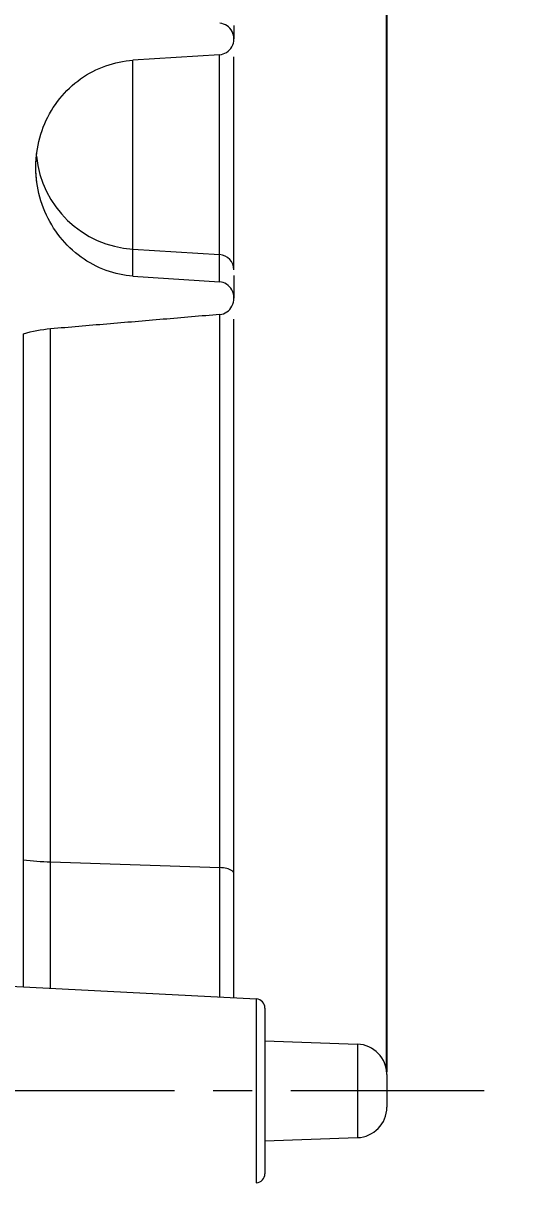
# Model space of a CAD drawing. Header units: millimetres. Extents: x 5536 to 6151, y 463 to 893.
# Drawn here: x 5594.05 to 5610.44, y 662.45 to 700.48 of the extents above; entities that cross this region are included whole.
import ezdxf

# ---------------------------------------------------------------- set-up
doc = ezdxf.new("R2010")
doc.units = ezdxf.units.MM
doc.header["$LTSCALE"] = 0.2
doc.linetypes.add('CENTER', pattern=[50.8, 31.75, -6.35, 6.35, -6.35])
doc.layers.get('0').update_dxf_attribs({"lineweight": 18})
doc.layers.add('poumianxian', color=2, linetype='Continuous', lineweight=18)
doc.layers.add('图层1', color=1, linetype='CENTER', lineweight=18)
doc.styles.add('標準', font='', dxfattribs={"width": 0.667})
doc.styles.get('標準').set_extended_font_data('pmingliu')
doc.dimstyles.new('ISO-25', dxfattribs={"dimtxt": 2.5, "dimasz": 2.5, "dimexe": 1.25, "dimexo": 0.625, "dimtad": 1, "dimdsep": 46, "dimtxsty": 'Standard', "dimblk": '_CAXARROW', "dimcen": 0, "dimdle": 5, "dimclrd": 4, "dimclre": 4, "dimclrt": 3, "dimadec": 0, "dimazin": 0, "dimtfac": 0.707107, "dimtofl": 0, "dimtmove": 2, "dimatfit": 3, "dimfxl": 0, "dimfrac": 2, "dimarcsym": 0})

# ---------------------------------------------------------------- blocks, each defined once
blk = doc.blocks.new('*X5')
at = {"layer": 'poumianxian'}
for points in [[(5584.363, 771.658), (5584.363, 770.158), (5579.863, 770.908)], [(5601.483, 771.658), (5601.483, 770.158), (5605.983, 770.908)]]:
    blk.add_hatch(color=6, dxfattribs=at).paths.add_polyline_path(points, flags=0)
at = {"layer": 'poumianxian', "color": 6, "lineweight": -2}
for p, q in [((5579.863, 751.048), (5579.863, 772.158)), ((5605.983, 666.085), (5605.983, 772.158)), ((5601.483, 770.908), (5584.363, 770.908))]:
    blk.add_line(p, q, dxfattribs=at)
at = {"layer": 'poumianxian', "insert": (5594.728, 774.146), "char_height": 4.5, "width": 49.11955, "attachment_point": 5, "style": '標準'}
blk.add_mtext('\\T1.004;26.12%%P0.1', dxfattribs=at)
blk = doc.blocks.new('_CAXARROW')
blk.add_hatch(color=0).paths.add_polyline_path([(0, 0), (-1, 0.125), (-1, -0.125)], flags=0)

msp = doc.modelspace()

# ---------------------------------------------------------------- linework, layer by layer
for p, q in [((5600.963, 700.403), (5600.963, 699.961)), ((5600.489, 699.443), (5597.651, 699.261)), ((5600.489, 699.443), (5597.651, 699.261)), ((5600.492, 691.996), (5600.489, 699.443)), ((5597.651, 692.185), (5597.651, 699.261)), ((5600.963, 692.413), (5600.963, 699.37)), ((5597.651, 693.067), (5600.492, 692.89)), ((5597.651, 692.185), (5600.492, 691.996)), ((5597.651, 692.185), (5600.492, 691.996)), ((5600.963, 692.202), (5600.963, 691.461)), ((5600.501, 668.538), (5600.501, 690.924)), ((5600.963, 668.514), (5600.963, 690.769)), ((5594.047, 690.284), (5594.047, 668.876)), ((5594.949, 668.829), (5594.949, 690.452)), ((5594.949, 672.97), (5600.501, 672.785)), ((5588.677, 669.158), (5601.698, 668.475)), ((5601.698, 668.475), (5601.698, 662.446)), ((5601.983, 668.176), (5601.983, 662.745)), ((5601.983, 668.176), (5601.983, 662.745)), ((5601.983, 667.1), (5605.018, 666.994)), ((5605.018, 666.994), (5605.018, 663.927)), ((5605.983, 665.995), (5605.983, 664.926)), ((5601.983, 663.821), (5605.018, 663.927))]:
    msp.add_line(p, q)
for centre, radius, start, end in [((5597.863, 696.46), 3.4, 185.762, 266.4303), ((5600.461, 692.389), 0.501, 0, 86.4303), ((5595.344, 685.83), 4.638, 94.882, 106.2318), ((5595.344, 685.83), 4.638, 94.882, 106.2318), ((5595.326, 684.406), 11.442, 263.5835, 268.1122), ((5601.683, 668.176), 0.3, 0, 87), ((5604.983, 665.995), 1, 0, 88), ((5604.983, 664.926), 1, 272, 0), ((5601.683, 662.745), 0.3, 273, 0)]:
    msp.add_arc(centre, radius, start, end)
for points, knots in [([(5600.489, 699.443), (5600.571, 699.449), (5600.737, 699.503), (5600.916, 699.695), (5600.984, 699.953), (5600.924, 700.212), (5600.751, 700.41), (5600.587, 700.47), (5600.505, 700.478)], [0, 0, 0, 0, 13683.114909, 27654.856142, 41979.42283, 56310.122179, 70299.054245, 84008.75069, 84008.75069, 84008.75069, 84008.75069]), ([(5600.963, 699.961), (5600.963, 700.044), (5600.922, 700.215), (5600.751, 700.41), (5600.587, 700.47), (5600.505, 700.478)], [0, 0, 0, 0, 15385.009104, 30883.148604, 46071.926917, 46071.926917, 46071.926917, 46071.926917]), ([(5600.489, 699.443), (5600.571, 699.449), (5600.737, 699.503), (5600.916, 699.695), (5600.962, 699.87), (5600.963, 699.958), (5600.963, 699.961)], [0, 0, 0, 0, 18862.265038, 38122.403385, 57868.913972, 58499.126952, 58499.126952, 58499.126952, 58499.126952]), ([(5597.651, 692.185), (5597.351, 692.204), (5596.745, 692.332), (5595.916, 692.774), (5595.221, 693.44), (5594.718, 694.286), (5594.453, 695.246), (5594.451, 696.244), (5594.711, 697.194), (5595.21, 698.027), (5595.904, 698.683), (5596.737, 699.117), (5597.347, 699.242), (5597.651, 699.261)], [0, 0, 0, 0, 12754.269562, 25907.189722, 39396.278642, 53152.783695, 67217.836698, 81163.385621, 95035.499629, 108563.09719, 121910.190575, 135042.538413, 147969.413558, 147969.413558, 147969.413558, 147969.413558]), ([(5594.463, 695.752), (5594.463, 695.915), (5594.495, 696.405), (5594.711, 697.194), (5595.21, 698.027), (5595.904, 698.683), (5596.737, 699.117), (5597.347, 699.242), (5597.651, 699.261)], [0, 0, 0, 0, 7869.022248, 23662.046912, 39062.848967, 54258.151926, 69208.972916, 83925.868832, 83925.868832, 83925.868832, 83925.868832]), ([(5597.651, 692.185), (5597.351, 692.204), (5596.745, 692.332), (5595.916, 692.774), (5595.221, 693.44), (5594.718, 694.286), (5594.496, 695.088), (5594.463, 695.586), (5594.463, 695.752)], [0, 0, 0, 0, 14415.547781, 29281.671483, 44527.750838, 60076.078002, 75973.142325, 83958.368303, 83958.368303, 83958.368303, 83958.368303]), ([(5600.501, 690.924), (5600.582, 690.931), (5600.747, 690.991), (5600.921, 691.195), (5600.985, 691.465), (5600.918, 691.734), (5600.74, 691.934), (5600.574, 691.99), (5600.492, 691.996)], [0, 0, 0, 0, 13258.743612, 27271.706305, 42077.672843, 56829.764328, 70786.782693, 84063.123131, 84063.123131, 84063.123131, 84063.123131]), ([(5600.963, 691.461), (5600.963, 691.462), (5600.962, 691.554), (5600.918, 691.734), (5600.74, 691.934), (5600.574, 691.99), (5600.492, 691.996)], [0, 0, 0, 0, 283.563695, 20751.441655, 40116.190636, 58536.528939, 58536.528939, 58536.528939, 58536.528939]), ([(5600.501, 690.924), (5600.582, 690.931), (5600.747, 690.991), (5600.921, 691.193), (5600.963, 691.372), (5600.963, 691.461)], [0, 0, 0, 0, 14594.906293, 30020.038824, 46099.484383, 46099.484383, 46099.484383, 46099.484383]), ([(5600.501, 690.924), (5599.881, 690.871), (5598.646, 690.766), (5596.795, 690.609), (5595.564, 690.504), (5594.949, 690.452)], [0, 0, 0, 0, 15411.728783, 30766.89085, 46065.287038, 46065.287038, 46065.287038, 46065.287038]), ([(5600.501, 690.924), (5599.881, 690.871), (5598.646, 690.766), (5596.795, 690.609), (5595.564, 690.504), (5594.949, 690.452)], [0, 0, 0, 0, 15411.728783, 30766.89085, 46065.287038, 46065.287038, 46065.287038, 46065.287038]), ([(5600.963, 672.574), (5600.962, 672.613), (5600.89, 672.703), (5600.72, 672.762), (5600.58, 672.782), (5600.501, 672.785)], [0, 0, 0, 0, 9981.275417, 25812.598699, 46156.679609, 46156.679609, 46156.679609, 46156.679609])]:
    msp.add_open_spline(points, degree=3, knots=knots)
at = {"layer": '图层1'}
msp.add_line((5609.177, 665.46), (5585.112, 665.46), dxfattribs=at)

# ---------------------------------------------------------------- dimensions: what is measured, and where the dimension line sits
at = {"layer": 'poumianxian'}
dim = msp.add_linear_dim(base=(5579.863, 770.908), p1=(5605.983, 665.46), p2=(5579.863, 750.423), text='26.12%%P0.1', dimstyle='ISO-25', override={"dimtxt": 4.5, "dimasz": 4.5, "dimtxsty": '標準', "dimsah": 1, "dimclrd": 6, "dimclre": 6, "dimclrt": 256, "dimtfill": 1, "dimtolj": 1}, dxfattribs=at)
dim.commit()
dim.dimension.update_dxf_attribs({"geometry": '*X5', "text_midpoint": (5594.728, 770.908)})

doc.saveas('drawing.dxf')
